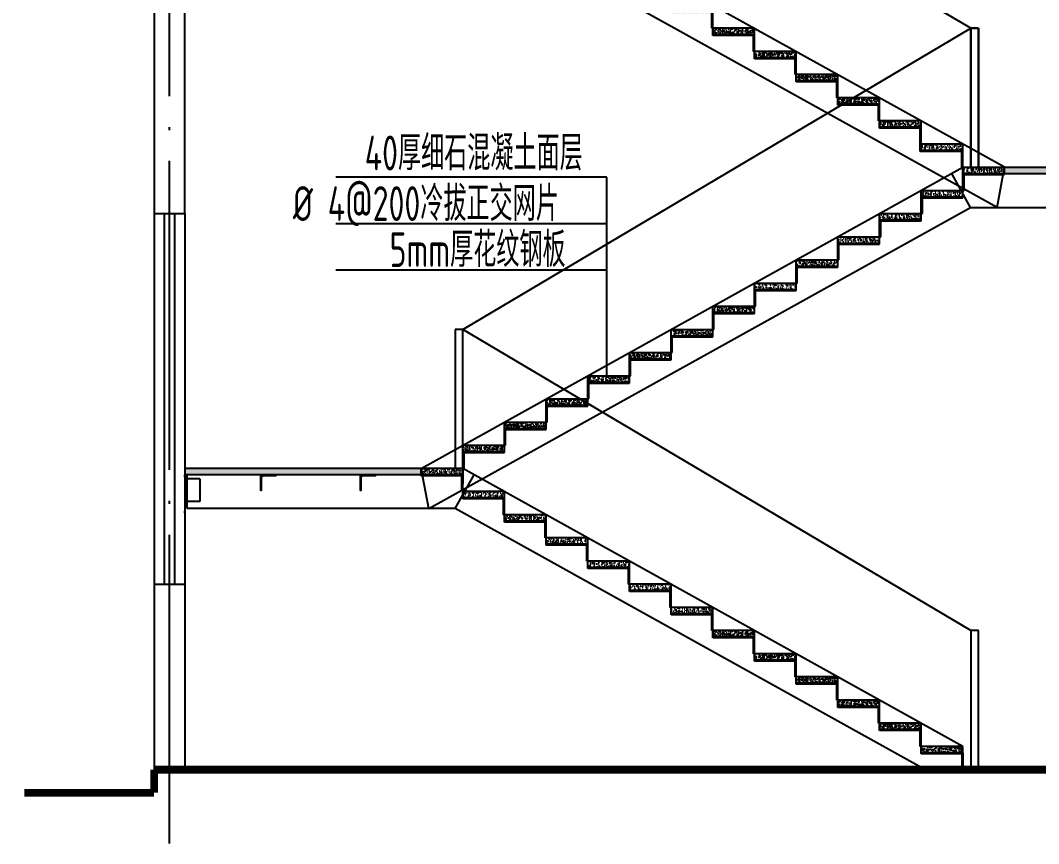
# Model space of a CAD drawing. Extents: x -518586 to 1253874, y -62343 to 661177.
# Drawn here: x 1135259 to 1148451, y -5392 to 5269 of the extents above; entities that cross this region are included whole.
import ezdxf

# ---------------------------------------------------------------- set-up
doc = ezdxf.new("R2010")
doc.units = 0
doc.header["$LTSCALE"] = 1000
doc.header["$MEASUREMENT"] = 0
doc.linetypes.add('DOTE', pattern=[2.42, 2, -0.2, 0.02, -0.2])
for name, color, linetype in [('AXIS', 3, 'Continuous'), ('BEAM_CON', 4, 'Continuous'), ('DOTE', 9, 'DOTE'), ('S_STAIR', 2, 'Continuous'), ('TEXT', 7, 'Continuous'), ('WALL', 6, 'Continuous'), ('尺寸线', 3, 'Continuous')]:
    doc.layers.add(name, color=color, linetype=linetype)
doc.layers.add('基础堆坡', color=40, linetype='Continuous', lineweight=25)
doc.layers.add('柱构件', color=7, linetype='Continuous', lineweight=25, true_color=0xffff94)
doc.styles.add('TSSD_REIN', font='Tssdeng.shx', dxfattribs={"width": 0.7, "bigfont": 'tssdchn.shx'})
pattern_1 = [(130, (2096280.245, -778278.065), (-35.8629732, -3.1376036), [3.7499962, -41.2499587]), (185, (2096280.245, -778278.065), (6.9375597, 37.609569), [2.999997, -32.999967]), (79.5486, (2096277.256, -778278.326), (-28.9254401, 34.4719426), [3.1870063, -35.0570705]), (133.8158, (2096280.245, -778268.065), (-53.361999, -8.2759424), [5.6249944, -61.874938]), (83.3644, (2096275.8, -778268.755), (-46.7330885, 48.7058448), [4.7805096, -52.5855974]), (188.8158, (2096280.245, -778268.065), (-46.7330505, 48.7058813), [4.4999955, -49.4999504]), (159, (2096275.245, -778270.565), (-29.8453227, -20.1309244), [3.7499962, -41.2499587]), (214, (2096275.245, -778270.565), (-12.1657544, 36.257466), [2.999997, -32.999967]), (108.5486, (2096272.758, -778272.242), (-42.0110894, 16.1265087), [3.1870063, -35.0570705]), (142.5, (2096280.245, -778278.065), (-0.60799216, 16.64467603), [0, -32.59996737, 0, -33.49996647, 0, -33.12496684]), (172.5, (2096280.245, -778278.065), (-13.1534637, 19.72056585), [0, -19.09998088, 0, -31.84996812, 0, -12.62498736]), (212.5, (2096291.395, -778278.065), (-26.69109509, -1.12774246), [0, -12.4999875, 0, -38.99996096, 0, -51.7499482]), (222.5, (2096296.395, -778278.065), (-29.15927928, 5.0052441), [0, -16.24998373, 0, -25.89997407, 0, -36.7499632])]
pattern_2 = [(135, (2096280.245, -778278.065), (5.612654457, 5.612654457), [])]
pattern_3 = [(50, (184942.75, -776328.067), (35.8629732, -3.1376036), [3.7499962, -41.2499587]), (355, (184942.75, -776328.067), (-6.9375597, 37.609569), [2.999997, -32.999967]), (100.4514, (184945.737, -776328.33), (28.9254401, 34.4719426), [3.1870063, -35.0570705]), (46.1842, (184942.75, -776318.067), (53.361999, -8.2759424), [5.6249944, -61.874938]), (96.6356, (184947.196, -776318.757), (46.7330885, 48.7058448), [4.7805096, -52.5855974]), (351.1842, (184942.75, -776318.067), (46.7330505, 48.7058813), [4.4999955, -49.4999504]), (21, (184947.75, -776320.567), (29.8453227, -20.1309244), [3.7499962, -41.2499587]), (326, (184947.75, -776320.567), (12.1657544, 36.257466), [2.999997, -32.999967]), (71.4514, (184950.236, -776322.244), (42.0110894, 16.1265087), [3.1870063, -35.0570705]), (37.5, (184942.749, -776328.067), (0.60799216, 16.64467603), [0, -32.59996737, 0, -33.49996647, 0, -33.12496684]), (7.5, (184942.749, -776328.067), (13.1534637, 19.72056585), [0, -19.09998088, 0, -31.84996812, 0, -12.62498736]), (327.5, (184931.599, -776328.067), (26.69109509, -1.12774246), [0, -12.4999875, 0, -38.99996096, 0, -51.7499482]), (317.5, (184926.6, -776328.067), (29.15927928, 5.0052441), [0, -16.24998373, 0, -25.89997407, 0, -36.7499632])]
pattern_4 = [(45, (184942.749, -776328.067), (-5.612654457, 5.612654457), [])]
pattern_5 = [(135, (2096280.245, -774378.069), (5.612654457, 5.612654457), [])]
pattern_6 = [(130, (2096280.245, -774378.07), (-35.8629732, -3.1376036), [3.7499962, -41.2499587]), (185, (2096280.245, -774378.07), (6.9375597, 37.609569), [2.999997, -32.999967]), (79.5486, (2096277.256, -774378.33), (-28.9254401, 34.4719426), [3.1870063, -35.0570705]), (133.8158, (2096280.245, -774368.07), (-53.361999, -8.2759424), [5.6249944, -61.874938]), (83.3644, (2096275.8, -774368.76), (-46.7330885, 48.7058448), [4.7805096, -52.5855974]), (188.8158, (2096280.245, -774368.07), (-46.7330505, 48.7058813), [4.4999955, -49.4999504]), (159, (2096275.245, -774370.57), (-29.8453227, -20.1309244), [3.7499962, -41.2499587]), (214, (2096275.245, -774370.57), (-12.1657544, 36.257466), [2.999997, -32.999967]), (108.5486, (2096272.758, -774372.246), (-42.0110894, 16.1265087), [3.1870063, -35.0570705]), (142.5, (2096280.245, -774378.069), (-0.60799216, 16.64467603), [0, -32.59996737, 0, -33.49996647, 0, -33.12496684]), (172.5, (2096280.245, -774378.069), (-13.1534637, 19.72056585), [0, -19.09998088, 0, -31.84996812, 0, -12.62498736]), (212.5, (2096291.395, -774378.069), (-26.69109509, -1.12774246), [0, -12.4999875, 0, -38.99996096, 0, -51.7499482]), (222.5, (2096296.395, -774378.069), (-29.15927928, 5.0052441), [0, -16.24998373, 0, -25.89997407, 0, -36.7499632])]

# ---------------------------------------------------------------- blocks, each defined once
blk = doc.blocks.new('0174')
at = {"layer": 'WALL'}
h = blk.add_hatch(dxfattribs=at)
h.set_pattern_fill('ANSI31', color=0, scale=4.999995, style=0)
h.set_pattern_definition(pattern_5)
h.paths.add_polyline_path([(1140341.5, 13482.9), (1140611.5, 13482.9), (1140611.5, 13372.9), (1140604.5, 13372.9), (1140604.5, 13475.9), (1140341.5, 13475.9)])
h = blk.add_hatch(dxfattribs=at)
h.set_pattern_fill('ANSI31', color=0, scale=4.999995, style=0)
h.set_pattern_definition(pattern_5)
h.paths.add_polyline_path([(1140881.5, 13222.9), (1140874.5, 13222.9), (1140874.5, 13325.9), (1140611.5, 13325.9), (1140611.5, 13332.9), (1140881.5, 13332.9)])
h = blk.add_hatch(dxfattribs=at)
h.set_pattern_fill('ANSI31', color=0, scale=4.999995, style=0)
h.set_pattern_definition(pattern_5)
h.paths.add_polyline_path([(1140881.5, 13182.9), (1141151.5, 13182.9), (1141151.5, 13072.9), (1141144.5, 13072.9), (1141144.5, 13175.9), (1140881.5, 13175.9)])
h = blk.add_hatch(dxfattribs=at)
h.set_pattern_fill('ANSI31', color=0, scale=4.999995, style=0)
h.set_pattern_definition(pattern_5)
h.paths.add_polyline_path([(1141151.5, 13032.9), (1141421.5, 13032.9), (1141421.5, 12922.9), (1141414.5, 12922.9), (1141414.5, 13025.9), (1141151.5, 13025.9)])
h = blk.add_hatch(dxfattribs=at)
h.set_pattern_fill('ANSI31', color=0, scale=4.999995, style=0)
h.set_pattern_definition(pattern_5)
h.paths.add_polyline_path([(1141421.5, 12882.9), (1141691.5, 12882.9), (1141691.5, 12772.9), (1141684.5, 12772.9), (1141684.5, 12875.9), (1141421.5, 12875.9)])
h = blk.add_hatch(dxfattribs=at)
h.set_pattern_fill('ANSI31', color=0, scale=4.999995, style=0)
h.set_pattern_definition(pattern_5)
h.paths.add_polyline_path([(1141961.5, 12622.9), (1141954.5, 12622.9), (1141954.5, 12725.9), (1141691.5, 12725.9), (1141691.5, 12732.9), (1141961.5, 12732.9)])
h = blk.add_hatch(dxfattribs=at)
h.set_pattern_fill('ANSI31', color=0, scale=4.999995, style=0)
h.set_pattern_definition([(135, (2096550.2445, -774528.069), (5.612654457, 5.612654457), [])])
h.paths.add_polyline_path([(1142231.5, 12472.9), (1142224.5, 12472.9), (1142224.5, 12575.9), (1141961.5, 12575.9), (1141961.5, 12582.9), (1142231.5, 12582.9)])
h = blk.add_hatch(dxfattribs=at)
h.set_pattern_fill('ANSI31', color=0, scale=4.999995, style=0)
h.set_pattern_definition(pattern_4)
h.paths.add_polyline_path([(1142501.5, 12432.9), (1142231.5, 12432.9), (1142231.5, 12372.9), (1142231.5, 12322.9), (1142238.5, 12322.9), (1142238.5, 12425.9), (1142501.5, 12425.9)])
h = blk.add_hatch(dxfattribs=at)
h.set_pattern_fill('ANSI31', color=0, scale=4.999995, style=0)
h.set_pattern_definition(pattern_4)
h.paths.add_polyline_path([(1142231.5, 12282.9), (1141961.5, 12282.9), (1141961.5, 12172.9), (1141968.5, 12172.9), (1141968.5, 12275.9), (1142231.5, 12275.9)])
h = blk.add_hatch(dxfattribs=at)
h.set_pattern_fill('ANSI31', color=0, scale=4.999995, style=0)
h.set_pattern_definition(pattern_4)
h.paths.add_polyline_path([(1141961.5, 12132.9), (1141691.5, 12132.9), (1141691.5, 12022.9), (1141698.5, 12022.9), (1141698.5, 12125.9), (1141961.5, 12125.9)])
h = blk.add_hatch(dxfattribs=at)
h.set_pattern_fill('ANSI31', color=0, scale=4.999995, style=0)
h.set_pattern_definition(pattern_4)
h.paths.add_polyline_path([(1141691.5, 11982.9), (1141421.5, 11982.9), (1141421.5, 11872.9), (1141428.5, 11872.9), (1141428.5, 11975.9), (1141691.5, 11975.9)])
h = blk.add_hatch(dxfattribs=at)
h.set_pattern_fill('ANSI31', color=0, scale=4.999995, style=0)
h.set_pattern_definition(pattern_4)
h.paths.add_polyline_path([(1141421.5, 11832.9), (1141151.5, 11832.9), (1141151.5, 11722.9), (1141158.5, 11722.9), (1141158.5, 11825.9), (1141421.5, 11825.9)])
h = blk.add_hatch(dxfattribs=at)
h.set_pattern_fill('ANSI31', color=0, scale=4.999995, style=0)
h.set_pattern_definition(pattern_4)
h.paths.add_polyline_path([(1141151.5, 11682.9), (1140881.5, 11682.9), (1140881.5, 11572.9), (1140888.5, 11572.9), (1140888.5, 11675.9), (1141151.5, 11675.9)])
h = blk.add_hatch(dxfattribs=at)
h.set_pattern_fill('ANSI31', color=0, scale=4.999995, style=0)
h.set_pattern_definition(pattern_4)
h.paths.add_polyline_path([(1140881.5, 11532.9), (1140611.5, 11532.9), (1140611.5, 11422.9), (1140618.5, 11422.9), (1140618.5, 11525.9), (1140881.5, 11525.9)])
h = blk.add_hatch(dxfattribs=at)
h.set_pattern_fill('ANSI31', color=0, scale=4.999995, style=0)
h.set_pattern_definition(pattern_4)
h.paths.add_polyline_path([(1140341.5, 11272.9), (1140348.5, 11272.9), (1140348.5, 11375.9), (1140611.5, 11375.9), (1140611.5, 11382.9), (1140341.5, 11382.9)])
h = blk.add_hatch(dxfattribs=at)
h.set_pattern_fill('ANSI31', color=0, scale=4.999995, style=0)
h.set_pattern_definition(pattern_4)
h.paths.add_polyline_path([(1140341.5, 11232.9), (1140071.5, 11232.9), (1140071.5, 11122.9), (1140078.5, 11122.9), (1140078.5, 11225.9), (1140341.5, 11225.9)])
h = blk.add_hatch(dxfattribs=at)
h.set_pattern_fill('ANSI31', color=0, scale=4.999995, style=0)
h.set_pattern_definition(pattern_4)
h.paths.add_polyline_path([(1140071.5, 11082.9), (1139801.5, 11082.9), (1139801.5, 10972.9), (1139808.5, 10972.9), (1139808.5, 11075.9), (1140071.5, 11075.9)])
h = blk.add_hatch(dxfattribs=at)
h.set_pattern_fill('ANSI31', color=0, scale=4.999995, style=0)
h.set_pattern_definition(pattern_4)
h.paths.add_polyline_path([(1139801.5, 10932.9), (1139531.5, 10932.9), (1139531.5, 10822.9), (1139538.5, 10822.9), (1139538.5, 10925.9), (1139801.5, 10925.9)])
h = blk.add_hatch(dxfattribs=at)
h.set_pattern_fill('ANSI31', color=0, scale=4.999995, style=0)
h.set_pattern_definition(pattern_4)
h.paths.add_polyline_path([(1139261.5, 10672.9), (1139268.5, 10672.9), (1139268.5, 10775.9), (1139531.5, 10775.9), (1139531.5, 10782.9), (1139261.5, 10782.9)])
h = blk.add_hatch(dxfattribs=at)
h.set_pattern_fill('ANSI31', color=0, scale=4.999995, style=0)
h.set_pattern_definition(pattern_4)
h.paths.add_polyline_path([(1139261.5, 10632.9), (1138991.5, 10632.9), (1138991.5, 10522.9), (1138998.5, 10522.9), (1138998.5, 10625.9), (1139261.5, 10625.9)])
h = blk.add_hatch(dxfattribs=at)
h.set_pattern_fill('ANSI31', color=0, scale=4.999995, style=0)
h.set_pattern_definition(pattern_2)
h.paths.add_polyline_path([(1138721.5, 10482.9), (1138991.5, 10482.9), (1138991.5, 10422.9), (1138991.5, 10372.9), (1138984.5, 10372.9), (1138984.5, 10475.9), (1138721.5, 10475.9)])
h = blk.add_hatch(dxfattribs=at)
h.set_pattern_fill('ANSI31', color=0, scale=4.999995, style=0)
h.set_pattern_definition(pattern_2)
h.paths.add_polyline_path([(1138991.5, 10332.9), (1139261.5, 10332.9), (1139261.5, 10222.9), (1139254.5, 10222.9), (1139254.5, 10325.9), (1138991.5, 10325.9)])
h = blk.add_hatch(dxfattribs=at)
h.set_pattern_fill('ANSI31', color=0, scale=4.999995, style=0)
h.set_pattern_definition(pattern_2)
h.paths.add_polyline_path([(1139261.5, 10182.9), (1139531.5, 10182.9), (1139531.5, 10072.9), (1139524.5, 10072.9), (1139524.5, 10175.9), (1139261.5, 10175.9)])
h = blk.add_hatch(dxfattribs=at)
h.set_pattern_fill('ANSI31', color=0, scale=4.999995, style=0)
h.set_pattern_definition(pattern_2)
h.paths.add_polyline_path([(1139531.5, 10032.9), (1139801.5, 10032.9), (1139801.5, 9922.9), (1139794.5, 9922.9), (1139794.5, 10025.9), (1139531.5, 10025.9)])
h = blk.add_hatch(dxfattribs=at)
h.set_pattern_fill('ANSI31', color=0, scale=4.999995, style=0)
h.set_pattern_definition(pattern_2)
h.paths.add_polyline_path([(1139801.5, 9882.9), (1140071.5, 9882.9), (1140071.5, 9772.9), (1140064.5, 9772.9), (1140064.5, 9875.9), (1139801.5, 9875.9)])
h = blk.add_hatch(dxfattribs=at)
h.set_pattern_fill('ANSI31', color=0, scale=4.999995, style=0)
h.set_pattern_definition(pattern_2)
h.paths.add_polyline_path([(1140071.5, 9732.9), (1140341.5, 9732.9), (1140341.5, 9622.9), (1140334.5, 9622.9), (1140334.5, 9725.9), (1140071.5, 9725.9)])
h = blk.add_hatch(dxfattribs=at)
h.set_pattern_fill('ANSI31', color=0, scale=4.999995, style=0)
h.set_pattern_definition(pattern_2)
h.paths.add_polyline_path([(1140341.5, 9582.9), (1140611.5, 9582.9), (1140611.5, 9472.9), (1140604.5, 9472.9), (1140604.5, 9575.9), (1140341.5, 9575.9)])
h = blk.add_hatch(dxfattribs=at)
h.set_pattern_fill('ANSI31', color=0, scale=4.999995, style=0)
h.set_pattern_definition(pattern_2)
h.paths.add_polyline_path([(1140881.5, 9322.9), (1140874.5, 9322.9), (1140874.5, 9425.9), (1140611.5, 9425.9), (1140611.5, 9432.9), (1140881.5, 9432.9)])
h = blk.add_hatch(dxfattribs=at)
h.set_pattern_fill('ANSI31', color=0, scale=4.999995, style=0)
h.set_pattern_definition(pattern_2)
h.paths.add_polyline_path([(1140881.5, 9282.9), (1141151.5, 9282.9), (1141151.5, 9172.9), (1141144.5, 9172.9), (1141144.5, 9275.9), (1140881.5, 9275.9)])
h = blk.add_hatch(dxfattribs=at)
h.set_pattern_fill('ANSI31', color=0, scale=4.999995, style=0)
h.set_pattern_definition(pattern_2)
h.paths.add_polyline_path([(1141151.5, 9132.9), (1141421.5, 9132.9), (1141421.5, 9022.9), (1141414.5, 9022.9), (1141414.5, 9125.9), (1141151.5, 9125.9)])
h = blk.add_hatch(dxfattribs=at)
h.set_pattern_fill('ANSI31', color=0, scale=4.999995, style=0)
h.set_pattern_definition(pattern_2)
h.paths.add_polyline_path([(1141421.5, 8982.9), (1141691.5, 8982.9), (1141691.5, 8872.9), (1141684.5, 8872.9), (1141684.5, 8975.9), (1141421.5, 8975.9)])
h = blk.add_hatch(dxfattribs=at)
h.set_pattern_fill('ANSI31', color=0, scale=4.999995, style=0)
h.set_pattern_definition(pattern_2)
h.paths.add_polyline_path([(1141961.5, 8722.9), (1141954.5, 8722.9), (1141954.5, 8825.9), (1141691.5, 8825.9), (1141691.5, 8832.9), (1141961.5, 8832.9)])
h = blk.add_hatch(dxfattribs=at)
h.set_pattern_fill('ANSI31', color=0, scale=4.999995, style=0)
h.set_pattern_definition(pattern_2)
h.paths.add_polyline_path([(1141961.5, 8682.9), (1142231.5, 8682.9), (1142231.5, 8572.9), (1142224.5, 8572.9), (1142224.5, 8675.9), (1141961.5, 8675.9)])
at = {"layer": '基础堆坡'}
h = blk.add_hatch(dxfattribs=at)
h.set_pattern_fill('混凝土', color=256, scale=4.999995, style=0)
h.set_pattern_definition(pattern_6)
h.paths.add_polyline_path([(1140611.5, 13332.9), (1140611.5, 13372.9), (1140881.5, 13372.9), (1140881.5, 13332.9)])
h = blk.add_hatch(dxfattribs=at)
h.set_pattern_fill('混凝土', color=256, scale=4.999995, style=0)
h.set_pattern_definition(pattern_6)
h.paths.add_polyline_path([(1140881.5, 13182.9), (1140881.5, 13222.9), (1141151.5, 13222.9), (1141151.5, 13182.9)])
h = blk.add_hatch(dxfattribs=at)
h.set_pattern_fill('混凝土', color=256, scale=4.999995, style=0)
h.set_pattern_definition(pattern_6)
h.paths.add_polyline_path([(1141151.5, 13032.9), (1141151.5, 13072.9), (1141421.5, 13072.9), (1141421.5, 13032.9)])
h = blk.add_hatch(dxfattribs=at)
h.set_pattern_fill('混凝土', color=256, scale=4.999995, style=0)
h.set_pattern_definition(pattern_6)
h.paths.add_polyline_path([(1141421.5, 12882.9), (1141421.5, 12922.9), (1141691.5, 12922.9), (1141691.5, 12882.9)])
h = blk.add_hatch(dxfattribs=at)
h.set_pattern_fill('混凝土', color=256, scale=4.999995, style=0)
h.set_pattern_definition(pattern_6)
h.paths.add_polyline_path([(1141691.5, 12732.9), (1141691.5, 12772.9), (1141961.5, 12772.9), (1141961.5, 12732.9)])
h = blk.add_hatch(dxfattribs=at)
h.set_pattern_fill('混凝土', color=256, scale=4.999995, style=0)
h.set_pattern_definition([(130, (2096550.244, -774528.07), (-35.8629732, -3.1376036), [3.7499962, -41.2499587]), (185, (2096550.244, -774528.07), (6.9375597, 37.609569), [2.999997, -32.999967]), (79.5486, (2096547.256, -774528.33), (-28.9254401, 34.4719426), [3.1870063, -35.0570705]), (133.8158, (2096550.244, -774518.07), (-53.361999, -8.2759424), [5.6249944, -61.874938]), (83.3644, (2096545.8, -774518.76), (-46.7330885, 48.7058448), [4.7805096, -52.5855974]), (188.8158, (2096550.244, -774518.07), (-46.7330505, 48.7058813), [4.4999955, -49.4999504]), (159, (2096545.244, -774520.57), (-29.8453227, -20.1309244), [3.7499962, -41.2499587]), (214, (2096545.244, -774520.57), (-12.1657544, 36.257466), [2.999997, -32.999967]), (108.5486, (2096542.757, -774522.246), (-42.0110894, 16.1265087), [3.1870063, -35.0570705]), (142.5, (2096550.244, -774528.069), (-0.60799216, 16.64467603), [0, -32.59996737, 0, -33.49996647, 0, -33.12496684]), (172.5, (2096550.244, -774528.069), (-13.1534637, 19.72056585), [0, -19.09998088, 0, -31.84996812, 0, -12.62498736]), (212.5, (2096561.394, -774528.069), (-26.69109509, -1.12774246), [0, -12.4999875, 0, -38.99996096, 0, -51.7499482]), (222.5, (2096566.394, -774528.069), (-29.15927928, 5.0052441), [0, -16.24998373, 0, -25.89997407, 0, -36.7499632])])
h.paths.add_polyline_path([(1141961.5, 12582.9), (1141961.5, 12622.9), (1142231.5, 12622.9), (1142231.5, 12582.9)])
h = blk.add_hatch(dxfattribs=at)
h.set_pattern_fill('混凝土', color=256, scale=4.999995, style=0)
h.set_pattern_definition(pattern_3)
h.paths.add_polyline_path([(1142231.5, 12432.9), (1142231.5, 12472.9), (1142501.5, 12472.9), (1142501.5, 12432.9)])
h = blk.add_hatch(dxfattribs=at)
h.set_pattern_fill('混凝土', color=256, scale=4.999995, style=0)
h.set_pattern_definition(pattern_1)
h.paths.add_polyline_path([(1142501.5, 12432.9), (1142501.5, 12472.9), (1145091.5, 12472.9), (1145091.5, 12432.9)])
h = blk.add_hatch(dxfattribs=at)
h.set_pattern_fill('混凝土', color=256, scale=4.999995, style=0)
h.set_pattern_definition(pattern_3)
h.paths.add_polyline_path([(1141961.5, 12282.9), (1141961.5, 12322.9), (1142231.5, 12322.9), (1142231.5, 12282.9)])
h = blk.add_hatch(dxfattribs=at)
h.set_pattern_fill('混凝土', color=256, scale=4.999995, style=0)
h.set_pattern_definition(pattern_3)
h.paths.add_polyline_path([(1141691.5, 12132.9), (1141691.5, 12172.9), (1141961.5, 12172.9), (1141961.5, 12132.9)])
h = blk.add_hatch(dxfattribs=at)
h.set_pattern_fill('混凝土', color=256, scale=4.999995, style=0)
h.set_pattern_definition(pattern_3)
h.paths.add_polyline_path([(1141421.5, 11982.9), (1141421.5, 12022.9), (1141691.5, 12022.9), (1141691.5, 11982.9)])
h = blk.add_hatch(dxfattribs=at)
h.set_pattern_fill('混凝土', color=256, scale=4.999995, style=0)
h.set_pattern_definition(pattern_3)
h.paths.add_polyline_path([(1141151.5, 11832.9), (1141151.5, 11872.9), (1141421.5, 11872.9), (1141421.5, 11832.9)])
h = blk.add_hatch(dxfattribs=at)
h.set_pattern_fill('混凝土', color=256, scale=4.999995, style=0)
h.set_pattern_definition(pattern_3)
h.paths.add_polyline_path([(1140881.5, 11682.9), (1140881.5, 11722.9), (1141151.5, 11722.9), (1141151.5, 11682.9)])
h = blk.add_hatch(dxfattribs=at)
h.set_pattern_fill('混凝土', color=256, scale=4.999995, style=0)
h.set_pattern_definition(pattern_3)
h.paths.add_polyline_path([(1140611.5, 11532.9), (1140611.5, 11572.9), (1140881.5, 11572.9), (1140881.5, 11532.9)])
h = blk.add_hatch(dxfattribs=at)
h.set_pattern_fill('混凝土', color=256, scale=4.999995, style=0)
h.set_pattern_definition(pattern_3)
h.paths.add_polyline_path([(1140341.5, 11382.9), (1140341.5, 11422.9), (1140611.5, 11422.9), (1140611.5, 11382.9)])
h = blk.add_hatch(dxfattribs=at)
h.set_pattern_fill('混凝土', color=256, scale=4.999995, style=0)
h.set_pattern_definition(pattern_3)
h.paths.add_polyline_path([(1140071.5, 11232.9), (1140071.5, 11272.9), (1140341.5, 11272.9), (1140341.5, 11232.9)])
h = blk.add_hatch(dxfattribs=at)
h.set_pattern_fill('混凝土', color=256, scale=4.999995, style=0)
h.set_pattern_definition(pattern_3)
h.paths.add_polyline_path([(1140071.5, 11122.9), (1140071.5, 11082.9), (1139801.5, 11082.9), (1139801.5, 11122.9)])
h = blk.add_hatch(dxfattribs=at)
h.set_pattern_fill('混凝土', color=256, scale=4.999995, style=0)
h.set_pattern_definition(pattern_3)
h.paths.add_polyline_path([(1139801.5, 10972.9), (1139801.5, 10932.9), (1139531.5, 10932.9), (1139531.5, 10972.9)])
h = blk.add_hatch(dxfattribs=at)
h.set_pattern_fill('混凝土', color=256, scale=4.999995, style=0)
h.set_pattern_definition(pattern_3)
h.paths.add_polyline_path([(1139531.5, 10822.9), (1139531.5, 10782.9), (1139261.5, 10782.9), (1139261.5, 10822.9)])
h = blk.add_hatch(dxfattribs=at)
h.set_pattern_fill('混凝土', color=256, scale=4.999995, style=0)
h.set_pattern_definition(pattern_3)
h.paths.add_polyline_path([(1138991.5, 10672.9), (1138991.5, 10632.9), (1139261.5, 10632.9), (1139261.5, 10672.9)])
h = blk.add_hatch(dxfattribs=at)
h.set_pattern_fill('混凝土', color=256, scale=4.999995, style=0)
h.set_pattern_definition(pattern_1)
h.paths.add_polyline_path([(1137191.5, 10482.9), (1137191.5, 10522.9), (1138721.5, 10522.9), (1138721.5, 10482.9)])
h = blk.add_hatch(dxfattribs=at)
h.set_pattern_fill('混凝土', color=256, scale=4.999995, style=0)
h.set_pattern_definition(pattern_1)
h.paths.add_polyline_path([(1138991.5, 10522.9), (1138991.5, 10482.9), (1138721.5, 10482.9), (1138721.5, 10522.9)])
h = blk.add_hatch(dxfattribs=at)
h.set_pattern_fill('混凝土', color=256, scale=4.999995, style=0)
h.set_pattern_definition(pattern_1)
h.paths.add_polyline_path([(1138991.5, 10332.9), (1138991.5, 10372.9), (1139261.5, 10372.9), (1139261.5, 10332.9)])
h = blk.add_hatch(dxfattribs=at)
h.set_pattern_fill('混凝土', color=256, scale=4.999995, style=0)
h.set_pattern_definition(pattern_1)
h.paths.add_polyline_path([(1139261.5, 10182.9), (1139261.5, 10222.9), (1139531.5, 10222.9), (1139531.5, 10182.9)])
h = blk.add_hatch(dxfattribs=at)
h.set_pattern_fill('混凝土', color=256, scale=4.999995, style=0)
h.set_pattern_definition(pattern_1)
h.paths.add_polyline_path([(1139531.5, 10032.9), (1139531.5, 10072.9), (1139801.5, 10072.9), (1139801.5, 10032.9)])
h = blk.add_hatch(dxfattribs=at)
h.set_pattern_fill('混凝土', color=256, scale=4.999995, style=0)
h.set_pattern_definition(pattern_1)
h.paths.add_polyline_path([(1139801.5, 9882.9), (1139801.5, 9922.9), (1140071.5, 9922.9), (1140071.5, 9882.9)])
h = blk.add_hatch(dxfattribs=at)
h.set_pattern_fill('混凝土', color=256, scale=4.999995, style=0)
h.set_pattern_definition(pattern_1)
h.paths.add_polyline_path([(1140071.5, 9732.9), (1140071.5, 9772.9), (1140341.5, 9772.9), (1140341.5, 9732.9)])
h = blk.add_hatch(dxfattribs=at)
h.set_pattern_fill('混凝土', color=256, scale=4.999995, style=0)
h.set_pattern_definition(pattern_1)
h.paths.add_polyline_path([(1140341.5, 9582.9), (1140341.5, 9622.9), (1140611.5, 9622.9), (1140611.5, 9582.9)])
h = blk.add_hatch(dxfattribs=at)
h.set_pattern_fill('混凝土', color=256, scale=4.999995, style=0)
h.set_pattern_definition(pattern_1)
h.paths.add_polyline_path([(1140611.5, 9432.9), (1140611.5, 9472.9), (1140881.5, 9472.9), (1140881.5, 9432.9)])
h = blk.add_hatch(dxfattribs=at)
h.set_pattern_fill('混凝土', color=256, scale=4.999995, style=0)
h.set_pattern_definition(pattern_1)
h.paths.add_polyline_path([(1140881.5, 9282.9), (1140881.5, 9322.9), (1141151.5, 9322.9), (1141151.5, 9282.9)])
h = blk.add_hatch(dxfattribs=at)
h.set_pattern_fill('混凝土', color=256, scale=4.999995, style=0)
h.set_pattern_definition(pattern_1)
h.paths.add_polyline_path([(1141151.5, 9132.9), (1141151.5, 9172.9), (1141421.5, 9172.9), (1141421.5, 9132.9)])
h = blk.add_hatch(dxfattribs=at)
h.set_pattern_fill('混凝土', color=256, scale=4.999995, style=0)
h.set_pattern_definition(pattern_1)
h.paths.add_polyline_path([(1141421.5, 8982.9), (1141421.5, 9022.9), (1141691.5, 9022.9), (1141691.5, 8982.9)])
h = blk.add_hatch(dxfattribs=at)
h.set_pattern_fill('混凝土', color=256, scale=4.999995, style=0)
h.set_pattern_definition(pattern_1)
h.paths.add_polyline_path([(1141691.5, 8832.9), (1141691.5, 8872.9), (1141961.5, 8872.9), (1141961.5, 8832.9)])
h = blk.add_hatch(dxfattribs=at)
h.set_pattern_fill('混凝土', color=256, scale=4.999995, style=0)
h.set_pattern_definition(pattern_1)
h.paths.add_polyline_path([(1142231.5, 8722.9), (1142231.5, 8682.9), (1141961.5, 8682.9), (1141961.5, 8722.9)])
at = {"layer": 'BEAM_CON'}
for p, q in [((1136991.5, 12172.9), (1137191.5, 12172.9)), ((1136991.5, 12172.9), (1136991.5, 9772.9)), ((1137058.2, 12172.9), (1137058.2, 9772.9)), ((1137124.8, 12172.9), (1137124.8, 9772.9)), ((1137191.5, 12172.9), (1137191.5, 9772.9)), ((1136991.5, 9772.9), (1137191.5, 9772.9))]:
    blk.add_line(p, q, dxfattribs=at)
for points in [[(1137682, 10482.9), (1137682, 10382.1), (1137686.3, 10382.1, 0.414214), (1137688.4, 10384.3), (1137688.4, 10465.3, -0.414214), (1137699.6, 10476.5), (1137780.7, 10476.5, 0.414214), (1137782.8, 10478.7), (1137782.8, 10482.9)], [(1138327.3, 10482.9), (1138327.3, 10382.1), (1138331.5, 10382.1, 0.414214), (1138333.7, 10384.3), (1138333.7, 10465.3, -0.414214), (1138344.9, 10476.5), (1138425.9, 10476.5, 0.414214), (1138428.1, 10478.7), (1138428.1, 10482.9)]]:
    blk.add_lwpolyline(points, format="xyb", close=True, dxfattribs=at)
at = {"layer": 'DOTE', "color": 251}
blk.add_line((1137091.5, 8094), (1137091.5, 21580), dxfattribs=at)
at = {"layer": 'S_STAIR'}
for p, q in [((1142501.5, 12472.9), (1138991.5, 14422.9)), ((1142452.4, 12212.9), (1138942.4, 14162.9)), ((1140611.5, 13372.9), (1140611.5, 13522.9)), ((1140611.5, 13325.9), (1140611.5, 13522.9)), ((1140604.5, 13372.9), (1140604.5, 13475.9)), ((1140881.5, 13372.9), (1140604.5, 13372.9)), ((1140881.5, 13372.9), (1140611.5, 13372.9)), ((1140881.5, 13332.9), (1140611.5, 13332.9)), ((1140874.5, 13325.9), (1140611.5, 13325.9)), ((1140874.5, 13222.9), (1140874.5, 13325.9)), ((1140881.5, 13222.9), (1140881.5, 13372.9)), ((1140881.5, 13175.9), (1140881.5, 13372.9)), ((1141151.5, 13222.9), (1140874.5, 13222.9)), ((1141151.5, 13222.9), (1140881.5, 13222.9)), ((1141151.5, 13072.9), (1141151.5, 13222.9)), ((1141151.5, 13025.9), (1141151.5, 13222.9)), ((1141151.5, 13182.9), (1140881.5, 13182.9)), ((1141144.5, 13175.9), (1140881.5, 13175.9)), ((1141144.5, 13072.9), (1141144.5, 13175.9)), ((1141421.5, 13072.9), (1141144.5, 13072.9)), ((1141421.5, 13072.9), (1141151.5, 13072.9)), ((1141421.5, 12922.9), (1141421.5, 13072.9)), ((1141421.5, 12875.9), (1141421.5, 13072.9)), ((1141421.5, 13032.9), (1141151.5, 13032.9)), ((1141414.5, 13025.9), (1141151.5, 13025.9)), ((1141414.5, 12922.9), (1141414.5, 13025.9)), ((1141691.5, 12922.9), (1141414.5, 12922.9)), ((1141691.5, 12922.9), (1141421.5, 12922.9)), ((1141691.5, 12882.9), (1141421.5, 12882.9)), ((1141684.5, 12875.9), (1141421.5, 12875.9)), ((1141684.5, 12772.9), (1141684.5, 12875.9)), ((1141691.5, 12772.9), (1141691.5, 12922.9)), ((1141691.5, 12725.9), (1141691.5, 12922.9)), ((1141961.5, 12772.9), (1141684.5, 12772.9)), ((1141961.5, 12772.9), (1141691.5, 12772.9)), ((1141961.5, 12732.9), (1141691.5, 12732.9)), ((1141961.5, 12622.9), (1141961.5, 12772.9)), ((1141954.5, 12725.9), (1141691.5, 12725.9)), ((1141954.5, 12575.9), (1141954.5, 12725.9)), ((1142231.5, 12622.9), (1141954.5, 12622.9)), ((1142231.5, 12622.9), (1141961.5, 12622.9)), ((1142231.5, 12425.9), (1142231.5, 12622.9)), ((1142231.5, 12582.9), (1141954.5, 12582.9)), ((1142224.5, 12575.9), (1141954.5, 12575.9)), ((1142224.5, 12472.9), (1142224.5, 12575.9)), ((1138721.5, 10522.9), (1142231.5, 12472.9)), ((1142231.5, 12322.9), (1142231.5, 12472.9)), ((1142231.5, 12472.9), (1142231.5, 12372.9)), ((1142231.5, 12472.9), (1145091.5, 12472.9)), ((1142231.5, 12432.9), (1142501.5, 12432.9)), ((1142238.5, 12425.9), (1142501.5, 12425.9)), ((1142238.5, 12322.9), (1142238.5, 12425.9)), ((1141961.5, 12172.9), (1141961.5, 12322.9)), ((1141961.5, 12322.9), (1142231.5, 12322.9)), ((1141961.5, 12125.9), (1141961.5, 12322.9)), ((1141961.5, 12322.9), (1142238.5, 12322.9)), ((1141961.5, 12282.9), (1142231.5, 12282.9)), ((1141968.5, 12275.9), (1142231.5, 12275.9)), ((1141968.5, 12172.9), (1141968.5, 12275.9)), ((1138770.6, 10262.9), (1142280.6, 12212.9)), ((1142280.6, 12212.9), (1145076.5, 12212.9)), ((1141691.5, 12022.9), (1141691.5, 12172.9)), ((1141691.5, 12172.9), (1141961.5, 12172.9)), ((1141691.5, 12172.9), (1141968.5, 12172.9)), ((1141691.5, 11975.9), (1141691.5, 12172.9)), ((1141691.5, 12132.9), (1141961.5, 12132.9)), ((1141698.5, 12125.9), (1141961.5, 12125.9)), ((1141698.5, 12022.9), (1141698.5, 12125.9)), ((1141421.5, 11872.9), (1141421.5, 12022.9)), ((1141421.5, 12022.9), (1141691.5, 12022.9)), ((1141421.5, 12022.9), (1141698.5, 12022.9)), ((1141421.5, 11825.9), (1141421.5, 12022.9)), ((1141421.5, 11982.9), (1141691.5, 11982.9)), ((1141428.5, 11975.9), (1141691.5, 11975.9)), ((1141428.5, 11872.9), (1141428.5, 11975.9)), ((1141151.5, 11722.9), (1141151.5, 11872.9)), ((1141151.5, 11872.9), (1141421.5, 11872.9)), ((1141151.5, 11872.9), (1141428.5, 11872.9)), ((1141151.5, 11675.9), (1141151.5, 11872.9)), ((1141151.5, 11832.9), (1141421.5, 11832.9)), ((1141158.5, 11825.9), (1141421.5, 11825.9)), ((1141158.5, 11722.9), (1141158.5, 11825.9)), ((1140881.5, 11572.9), (1140881.5, 11722.9)), ((1140881.5, 11722.9), (1141151.5, 11722.9)), ((1140881.5, 11722.9), (1141158.5, 11722.9)), ((1140881.5, 11525.9), (1140881.5, 11722.9)), ((1140881.5, 11682.9), (1141151.5, 11682.9)), ((1140888.5, 11675.9), (1141151.5, 11675.9)), ((1140888.5, 11572.9), (1140888.5, 11675.9)), ((1140611.5, 11422.9), (1140611.5, 11572.9)), ((1140611.5, 11572.9), (1140881.5, 11572.9)), ((1140611.5, 11572.9), (1140888.5, 11572.9)), ((1140611.5, 11375.9), (1140611.5, 11572.9)), ((1140611.5, 11532.9), (1140881.5, 11532.9)), ((1140618.5, 11525.9), (1140881.5, 11525.9)), ((1140618.5, 11422.9), (1140618.5, 11525.9)), ((1140341.5, 11272.9), (1140341.5, 11422.9)), ((1140341.5, 11422.9), (1140611.5, 11422.9)), ((1140341.5, 11422.9), (1140618.5, 11422.9)), ((1140341.5, 11225.9), (1140341.5, 11422.9)), ((1140341.5, 11382.9), (1140611.5, 11382.9)), ((1140348.5, 11375.9), (1140611.5, 11375.9)), ((1140348.5, 11272.9), (1140348.5, 11375.9)), ((1140071.5, 11122.9), (1140071.5, 11272.9)), ((1140071.5, 11272.9), (1140341.5, 11272.9)), ((1140071.5, 11272.9), (1140348.5, 11272.9)), ((1140071.5, 11075.9), (1140071.5, 11272.9)), ((1140071.5, 11232.9), (1140341.5, 11232.9)), ((1140078.5, 11225.9), (1140341.5, 11225.9)), ((1140078.5, 11122.9), (1140078.5, 11225.9)), ((1139801.5, 10972.9), (1139801.5, 11122.9)), ((1139801.5, 11122.9), (1140071.5, 11122.9)), ((1139801.5, 11122.9), (1140078.5, 11122.9)), ((1139801.5, 10925.9), (1139801.5, 11122.9)), ((1139801.5, 11082.9), (1140071.5, 11082.9)), ((1139808.5, 11075.9), (1140071.5, 11075.9)), ((1139808.5, 10972.9), (1139808.5, 11075.9)), ((1139531.5, 10822.9), (1139531.5, 10972.9)), ((1139531.5, 10972.9), (1139801.5, 10972.9)), ((1139531.5, 10972.9), (1139808.5, 10972.9)), ((1139531.5, 10775.9), (1139531.5, 10972.9)), ((1139531.5, 10932.9), (1139801.5, 10932.9)), ((1139538.5, 10925.9), (1139801.5, 10925.9)), ((1139538.5, 10822.9), (1139538.5, 10925.9)), ((1139261.5, 10625.9), (1139261.5, 10822.9)), ((1139261.5, 10822.9), (1139531.5, 10822.9)), ((1139261.5, 10822.9), (1139538.5, 10822.9)), ((1139261.5, 10782.9), (1139531.5, 10782.9)), ((1139268.5, 10672.9), (1139268.5, 10775.9)), ((1139268.5, 10775.9), (1139531.5, 10775.9)), ((1138991.5, 10522.9), (1138991.5, 10672.9)), ((1138991.5, 10672.9), (1139268.5, 10672.9)), ((1138991.5, 10632.9), (1139261.5, 10632.9)), ((1138991.5, 10632.9), (1138991.5, 10522.9)), ((1138998.5, 10625.9), (1139261.5, 10625.9)), ((1138998.5, 10625.9), (1138998.5, 10522.9)), ((1137191.5, 10522.9), (1137191.5, 10422.9)), ((1138991.5, 10522.9), (1137191.5, 10522.9)), ((1138991.5, 10372.9), (1138991.5, 10522.9)), ((1138991.5, 10522.9), (1138991.5, 10422.9)), ((1142231.5, 8722.9), (1138991.5, 10522.9)), ((1137206.5, 10262.9), (1137206.5, 10482.9)), ((1138991.5, 10482.9), (1138721.5, 10482.9)), ((1138984.5, 10475.9), (1138721.5, 10475.9)), ((1138984.5, 10372.9), (1138984.5, 10475.9)), ((1139261.5, 10372.9), (1138984.5, 10372.9)), ((1139261.5, 10372.9), (1138991.5, 10372.9)), ((1139261.5, 10222.9), (1139261.5, 10372.9)), ((1139261.5, 10175.9), (1139261.5, 10372.9)), ((1139261.5, 10332.9), (1138991.5, 10332.9)), ((1139254.5, 10325.9), (1138991.5, 10325.9)), ((1139254.5, 10222.9), (1139254.5, 10325.9)), ((1138942.4, 10262.9), (1137206.5, 10262.9)), ((1141984.4, 8572.9), (1138942.4, 10262.9)), ((1139531.5, 10222.9), (1139254.5, 10222.9)), ((1139531.5, 10222.9), (1139261.5, 10222.9)), ((1139531.5, 10182.9), (1139261.5, 10182.9)), ((1139524.5, 10175.9), (1139261.5, 10175.9)), ((1139524.5, 10072.9), (1139524.5, 10175.9)), ((1139531.5, 10072.9), (1139531.5, 10222.9)), ((1139531.5, 10025.9), (1139531.5, 10222.9)), ((1139801.5, 10072.9), (1139524.5, 10072.9)), ((1139801.5, 10072.9), (1139531.5, 10072.9)), ((1139801.5, 10032.9), (1139531.5, 10032.9)), ((1139801.5, 9922.9), (1139801.5, 10072.9)), ((1139801.5, 9875.9), (1139801.5, 10072.9)), ((1139794.5, 10025.9), (1139531.5, 10025.9)), ((1139794.5, 9922.9), (1139794.5, 10025.9)), ((1140071.5, 9922.9), (1139794.5, 9922.9)), ((1140071.5, 9922.9), (1139801.5, 9922.9)), ((1140071.5, 9772.9), (1140071.5, 9922.9)), ((1140071.5, 9725.9), (1140071.5, 9922.9)), ((1140071.5, 9882.9), (1139801.5, 9882.9)), ((1140064.5, 9875.9), (1139801.5, 9875.9)), ((1140064.5, 9772.9), (1140064.5, 9875.9)), ((1140341.5, 9772.9), (1140064.5, 9772.9)), ((1140341.5, 9772.9), (1140071.5, 9772.9)), ((1140341.5, 9622.9), (1140341.5, 9772.9)), ((1140341.5, 9575.9), (1140341.5, 9772.9)), ((1140341.5, 9732.9), (1140071.5, 9732.9)), ((1140334.5, 9725.9), (1140071.5, 9725.9)), ((1140334.5, 9622.9), (1140334.5, 9725.9)), ((1140611.5, 9622.9), (1140334.5, 9622.9)), ((1140611.5, 9622.9), (1140341.5, 9622.9)), ((1140611.5, 9582.9), (1140341.5, 9582.9)), ((1140604.5, 9575.9), (1140341.5, 9575.9)), ((1140604.5, 9472.9), (1140604.5, 9575.9)), ((1140611.5, 9472.9), (1140611.5, 9622.9)), ((1140611.5, 9425.9), (1140611.5, 9622.9)), ((1140881.5, 9472.9), (1140604.5, 9472.9)), ((1140881.5, 9472.9), (1140611.5, 9472.9)), ((1140881.5, 9432.9), (1140611.5, 9432.9)), ((1140881.5, 9322.9), (1140881.5, 9472.9)), ((1140881.5, 9275.9), (1140881.5, 9472.9)), ((1140874.5, 9425.9), (1140611.5, 9425.9)), ((1140874.5, 9322.9), (1140874.5, 9425.9)), ((1141151.5, 9322.9), (1140874.5, 9322.9)), ((1141151.5, 9322.9), (1140881.5, 9322.9)), ((1141151.5, 9172.9), (1141151.5, 9322.9)), ((1141151.5, 9125.9), (1141151.5, 9322.9)), ((1141151.5, 9282.9), (1140881.5, 9282.9)), ((1141144.5, 9275.9), (1140881.5, 9275.9)), ((1141144.5, 9172.9), (1141144.5, 9275.9)), ((1141421.5, 9172.9), (1141144.5, 9172.9)), ((1141421.5, 9172.9), (1141151.5, 9172.9)), ((1141421.5, 9022.9), (1141421.5, 9172.9)), ((1141421.5, 8975.9), (1141421.5, 9172.9)), ((1141421.5, 9132.9), (1141151.5, 9132.9)), ((1141414.5, 9125.9), (1141151.5, 9125.9)), ((1141414.5, 9022.9), (1141414.5, 9125.9)), ((1141691.5, 9022.9), (1141414.5, 9022.9)), ((1141691.5, 9022.9), (1141421.5, 9022.9)), ((1141691.5, 8982.9), (1141421.5, 8982.9)), ((1141684.5, 8975.9), (1141421.5, 8975.9)), ((1141684.5, 8872.9), (1141684.5, 8975.9)), ((1141691.5, 8872.9), (1141691.5, 9022.9)), ((1141691.5, 8825.9), (1141691.5, 9022.9)), ((1141961.5, 8872.9), (1141684.5, 8872.9)), ((1141961.5, 8872.9), (1141691.5, 8872.9)), ((1141961.5, 8675.9), (1141961.5, 8872.9)), ((1141961.5, 8832.9), (1141691.5, 8832.9)), ((1141954.5, 8825.9), (1141691.5, 8825.9)), ((1141954.5, 8722.9), (1141954.5, 8825.9)), ((1142231.5, 8722.9), (1141954.5, 8722.9)), ((1142231.5, 8572.9), (1142231.5, 8722.9)), ((1142231.5, 8682.9), (1141961.5, 8682.9)), ((1142224.5, 8675.9), (1141961.5, 8675.9)), ((1142224.5, 8675.9), (1142224.5, 8572.9)), ((1142231.5, 8682.9), (1142231.5, 8572.9)), ((1142231.5, 8572.9), (1142431.5, 8572.9))]:
    blk.add_line(p, q, dxfattribs=at)
at = {"layer": 'WALL', "color": 0}
for p, q in [((1136991.5, 21580), (1136991.5, 8572.9)), ((1142281.5, 13372.9), (1138991.5, 15322.9)), ((1138991.5, 11422.9), (1142281.5, 13372.9)), ((1142281.5, 12472.9), (1142281.5, 13372.9)), ((1142281.5, 13372.9), (1142331.5, 13372.9)), ((1142331.5, 13372.9), (1142281.5, 13372.9)), ((1142281.5, 13372.9), (1142281.5, 12472.9)), ((1142331.5, 13372.9), (1142331.5, 12472.9)), ((1142331.5, 12472.9), (1142331.5, 13372.9)), ((1142224.5, 12472.9), (1142231.5, 12472.9)), ((1142452.4, 12212.9), (1142501.5, 12472.9)), ((1142501.5, 12425.9), (1142501.5, 12472.9)), ((1142280.6, 12212.9), (1142158.6, 12432.4)), ((1142501.5, 12432.9), (1145091.5, 12432.9)), ((1142231.5, 12275.9), (1142231.5, 12322.9)), ((1138991.5, 11422.9), (1138941.5, 11422.9)), ((1138941.5, 11422.9), (1138941.5, 10522.9)), ((1138991.5, 10522.9), (1138991.5, 11422.9)), ((1142281.5, 9472.9), (1138991.5, 11422.9)), ((1138721.5, 10475.9), (1138721.5, 10522.9)), ((1138770.6, 10262.9), (1138721.5, 10522.9)), ((1138721.5, 10482.9), (1137191.5, 10482.9)), ((1138942.4, 10262.9), (1139064.4, 10482.4)), ((1138991.5, 10325.9), (1138991.5, 10372.9)), ((1142331.5, 9472.9), (1142281.5, 9472.9)), ((1142281.5, 9472.9), (1142281.5, 8572.9)), ((1142331.5, 8572.9), (1142331.5, 9472.9)), ((1142231.5, 8572.9), (1142331.5, 8572.9))]:
    blk.add_line(p, q, dxfattribs=at)
at = {"layer": 'WALL', "color": 0, "const_width": 50}
for points in [[(1146994.4, 8572.9), (1136991.5, 8572.9)], [(1136991.5, 8572.9), (1136991.5, 8422.9)], [(1136991.5, 8422.9), (1136150.4, 8422.9)]]:
    blk.add_lwpolyline(points, dxfattribs=at)
at = {"layer": '基础堆坡'}
for p, q in [((1137287.9, 10456.5), (1137191.5, 10456.5)), ((1137287.9, 10456.5), (1137287.9, 10309.3)), ((1137287.9, 10309.3), (1137191.5, 10309.3))]:
    blk.add_line(p, q, dxfattribs=at)
at = {"layer": '尺寸线', "color": 0}
for p, q in [((1137191.5, 12172.9), (1137191.5, 21580)), ((1137191.5, 12172.9), (1137191.5, 21580)), ((1137191.5, 9772.9), (1137191.5, 8572.9)), ((1136991.5, 8572.9), (1137191.5, 8572.9))]:
    blk.add_line(p, q, dxfattribs=at)
at = {"layer": '柱构件'}
for p, q in [((1136991.5, 10482.9), (1136991.5, 10468.9)), ((1137191.5, 10468.9), (1137191.5, 10482.9)), ((1136991.5, 10246.9), (1136991.5, 10232.9)), ((1137191.5, 10232.9), (1137191.5, 10246.9))]:
    blk.add_line(p, q, dxfattribs=at)

msp = doc.modelspace()

# ---------------------------------------------------------------- linework, layer by layer
at = {"layer": 'AXIS'}
for p, q in [((1142857, 3237), (1139348, 3237)), ((1142857, 641), (1142857, 3237)), ((1142857, 2636), (1139348, 2636)), ((1142857, 2035), (1139348, 2035))]:
    msp.add_line(p, q, dxfattribs=at)

# ---------------------------------------------------------------- block references
at = {"layer": '尺寸线', "color": 0, "xscale": 2, "yscale": 2, "zscale": 2}
msp.add_blockref('0174', (-1136992, -21580), dxfattribs=at)

# ---------------------------------------------------------------- texts
at = {"layer": 'TEXT', "style": 'TSSD_REIN', "width": 0.7}
for s, p in [('40厚细石混凝土面层', (1139720, 3326)), ('%%C 4@200冷拔正交网片', (1138790, 2671)), ('5mm厚花纹钢板', (1140043, 2075))]:
    msp.add_text(s, height=450, dxfattribs=at).set_placement(p)

doc.saveas('drawing.dxf')
